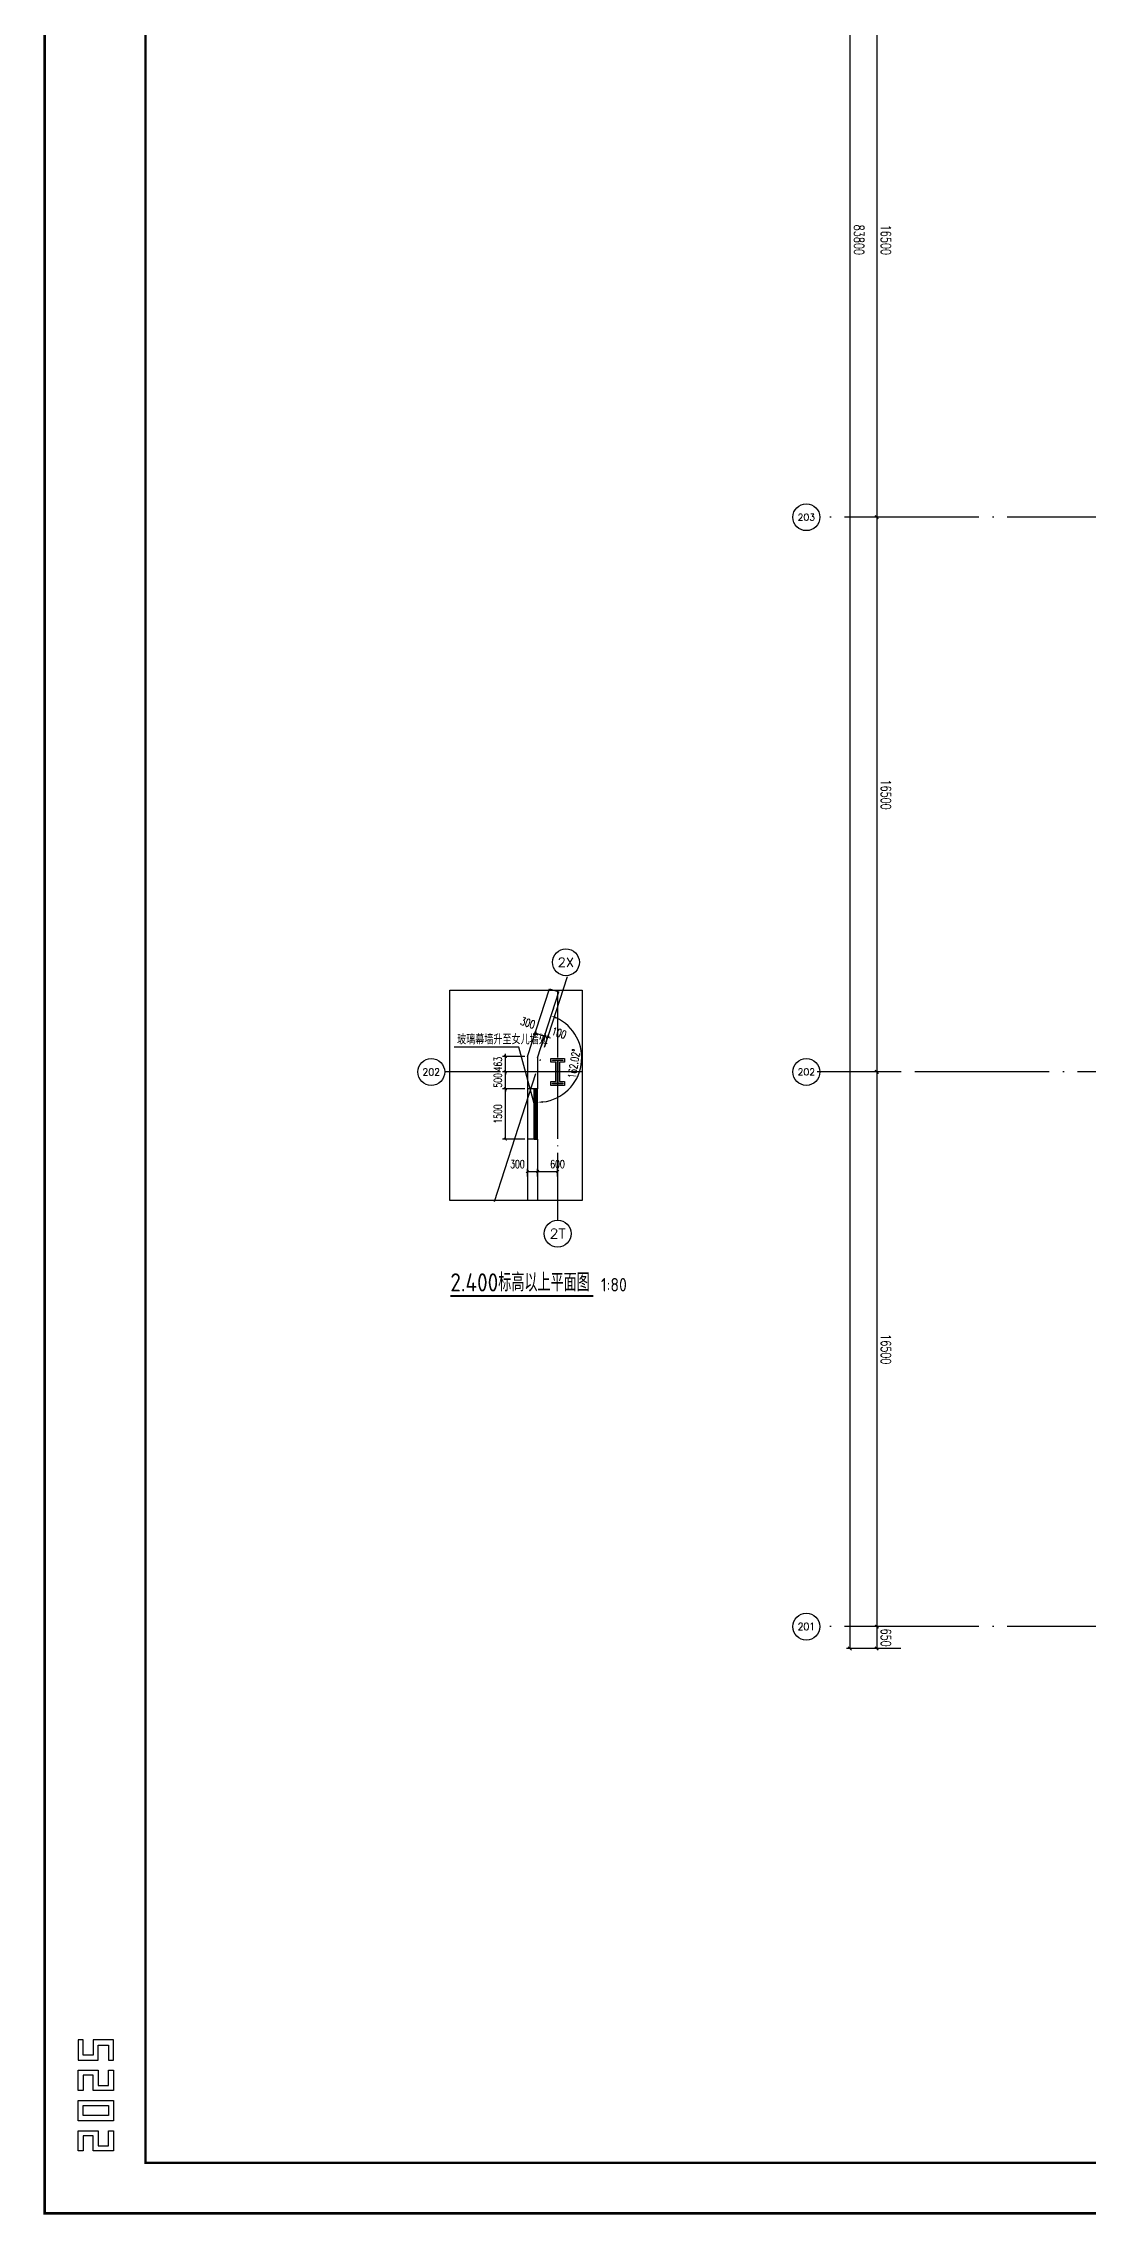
# Model space of a CAD drawing. Extents: x -1396510 to 1250330, y -1892470 to 1623980.
# Drawn here: x 463698 to 494761, y -816618 to -752037 of the extents above; entities that cross this region are included whole.
import ezdxf
from ezdxf.enums import TextEntityAlignment as Align

# ---------------------------------------------------------------- set-up
doc = ezdxf.new("R2010")
doc.units = 0
doc.header["$LTSCALE"] = 1000
doc.header["$MEASUREMENT"] = 0
doc.linetypes.add('DOTE', pattern=[2.42, 2, -0.2, 0.02, -0.2])
doc.layers.get('Defpoints').update_dxf_attribs({"color": 210})
for name, color, linetype in [('0-cxFrame', 155, 'Continuous'), ('A-AXIS-D', 1, 'Continuous'), ('A-AXIS-DOTE', 14, 'DOTE'), ('A-AXIS-DP', 126, 'Continuous'), ('A-AXIS-SYMB', 3, 'Continuous'), ('A-HATCH-2', 251, 'Continuous'), ('A-LIN-V', 9, 'Continuous'), ('A-WINDOW', 140, 'Continuous'), ('AS-COLN', 6, 'Continuous'), ('AS-WALL', 40, 'Continuous'), ('建-墙-幕', 4, 'Continuous')]:
    doc.layers.add(name, color=color, linetype=linetype)
doc.layers.add('0-cxText', color=131, linetype='Continuous', lineweight=25)
doc.layers.add('A-云线2', color=3, linetype='Continuous', plot=False)
doc.styles.add('_TCH_AXIS', font='COMPLEX', dxfattribs={"bigfont": 'GBCBIG'})
doc.styles.add('_TCH_DIM', font='SIMPLEX', dxfattribs={"bigfont": 'GBCBIG'})
doc.styles.add('_TCH_DIM_T3', font='SIMPLEX', dxfattribs={"width": 0.705882, "bigfont": 'GBCBIG'})
doc.styles.add('cx_tuming', font='simhei.ttf')
doc.styles.add('cx_tuqian1', font='')
doc.styles.get("Standard").update_dxf_attribs({"font": 'gbenor.shx', "bigfont": 'gbcbig.shx'})
doc.styles.add('黑体', font='simhei.ttf', dxfattribs={"height": 12})
doc.styles.get('cx_tuqian1').set_extended_font_data('SimSun')
doc.dimstyles.new('_TCH_ARCH&&100', dxfattribs={"dimtxt": 297.5, "dimasz": 100, "dimexe": 100, "dimexo": 100, "dimgap": 126.25, "dimtad": 1, "dimdec": 0, "dimzin": 0, "dimdsep": 46, "dimtxsty": '_TCH_DIM_T3', "dimblk": 'ARCHTICK', "dimcen": 0.09, "dimclrt": 7, "dimazin": 2, "dimtfac": 1, "dimtdec": 0, "dimtix": 1, "dimtmove": 2, "dimatfit": 3, "dimfxl": 0, "dimtolj": 1, "dimtzin": 0, "dimarcsym": 0})
doc.dimstyles.new('_TCH_ARCH&&80', dxfattribs={"dimtxt": 238, "dimasz": 80, "dimexe": 80, "dimexo": 80, "dimgap": 101, "dimtad": 1, "dimdec": 0, "dimzin": 0, "dimdsep": 46, "dimtxsty": '_TCH_DIM_T3', "dimblk": 'ARCHTICK', "dimcen": 0.09, "dimclrt": 7, "dimazin": 2, "dimtfac": 1, "dimtdec": 0, "dimtix": 1, "dimtmove": 2, "dimatfit": 3, "dimfxl": 0, "dimtolj": 1, "dimtzin": 0, "dimarcsym": 0})
doc.dimstyles.new('_TCH_ARROW&&80', dxfattribs={"dimtxt": 238, "dimasz": 160, "dimexe": 200, "dimexo": 240, "dimgap": 101, "dimtad": 1, "dimdec": 0, "dimzin": 0, "dimdsep": 46, "dimtxsty": '_TCH_DIM_T3', "dimcen": 0.09, "dimclrt": 7, "dimazin": 2, "dimtfac": 1, "dimtdec": 0, "dimtix": 1, "dimtmove": 2, "dimatfit": 3, "dimfxl": 0, "dimtolj": 1, "dimtzin": 0, "dimarcsym": 0})

# ---------------------------------------------------------------- blocks, each defined once
blk = doc.blocks.new('_ArchTick')
at = {"color": 0, "linetype": 'ByBlock', "const_width": 0.4}
blk.add_lwpolyline([(-0.5, -0.5), (0.5, 0.5)], dxfattribs=at)
blk = doc.blocks.new('*D544')
at = {"layer": 'A-AXIS-D', "color": 0, "lineweight": -2, "transparency": 16777216}
for p, q in [((-8606, -82500), (-9428, -82500)), ((-9328, -82500), (-9328, -83150)), ((-8606, -83150), (-9428, -83150))]:
    blk.add_line(p, q, dxfattribs=at)
at = {"layer": 'Defpoints', "color": 0, "transparency": 16777216}
for p in [(-8506, -82500), (-9328, -83150), (-8506, -83150)]:
    blk.add_point(p, dxfattribs=at)
at = {"layer": 'A-AXIS-D', "color": 0, "lineweight": -2, "transparency": 16777216, "xscale": 100, "yscale": 100, "zscale": 100}
for p, rotation in [((-9328, -82500), 90), ((-9328, -83150), 270)]:
    blk.add_blockref('_ArchTick', p, dxfattribs=dict(at, rotation=rotation))
at = {"layer": 'A-AXIS-D', "color": 7, "transparency": 16777216, "insert": (-9053, -82825), "char_height": 297.5, "attachment_point": 5, "rotation": 270, "style": '_TCH_DIM_T3'}
blk.add_mtext('\\A1;650', dxfattribs=at)
blk = doc.blocks.new('*D545')
at = {"layer": 'A-AXIS-D', "color": 0, "lineweight": -2, "transparency": 16777216}
for p, q in [((-8606, -66000), (-9428, -66000)), ((-9328, -66000), (-9328, -82500)), ((-8606, -82500), (-9428, -82500))]:
    blk.add_line(p, q, dxfattribs=at)
at = {"layer": 'Defpoints', "color": 0, "transparency": 16777216}
for p in [(-8506, -66000), (-9328, -82500), (-8506, -82500)]:
    blk.add_point(p, dxfattribs=at)
at = {"layer": 'A-AXIS-D', "color": 0, "lineweight": -2, "transparency": 16777216, "xscale": 100, "yscale": 100, "zscale": 100}
for p, rotation in [((-9328, -66000), 90), ((-9328, -82500), 270)]:
    blk.add_blockref('_ArchTick', p, dxfattribs=dict(at, rotation=rotation))
at = {"layer": 'A-AXIS-D', "color": 7, "transparency": 16777216, "insert": (-9053, -74250), "char_height": 297.5, "attachment_point": 5, "rotation": 270, "style": '_TCH_DIM_T3'}
blk.add_mtext('\\A1;16500', dxfattribs=at)
blk = doc.blocks.new('*D546')
at = {"layer": 'A-AXIS-D', "color": 0, "lineweight": -2, "transparency": 16777216}
for p, q in [((-8606, -49500), (-9428, -49500)), ((-9328, -49500), (-9328, -66000)), ((-8606, -66000), (-9428, -66000))]:
    blk.add_line(p, q, dxfattribs=at)
at = {"layer": 'Defpoints', "color": 0, "transparency": 16777216}
for p in [(-8506, -49500), (-9328, -66000), (-8506, -66000)]:
    blk.add_point(p, dxfattribs=at)
at = {"layer": 'A-AXIS-D', "color": 0, "lineweight": -2, "transparency": 16777216, "xscale": 100, "yscale": 100, "zscale": 100}
for p, rotation in [((-9328, -49500), 90), ((-9328, -66000), 270)]:
    blk.add_blockref('_ArchTick', p, dxfattribs=dict(at, rotation=rotation))
at = {"layer": 'A-AXIS-D', "color": 7, "transparency": 16777216, "insert": (-9053, -57750), "char_height": 297.5, "attachment_point": 5, "rotation": 270, "style": '_TCH_DIM_T3'}
blk.add_mtext('\\A1;16500', dxfattribs=at)
blk = doc.blocks.new('*D547')
at = {"layer": 'A-AXIS-D', "color": 0, "lineweight": -2, "transparency": 16777216}
for p, q in [((-8606, -33000), (-9428, -33000)), ((-9328, -33000), (-9328, -49500)), ((-8606, -49500), (-9428, -49500))]:
    blk.add_line(p, q, dxfattribs=at)
at = {"layer": 'Defpoints', "color": 0, "transparency": 16777216}
for p in [(-8506, -33000), (-9328, -49500), (-8506, -49500)]:
    blk.add_point(p, dxfattribs=at)
at = {"layer": 'A-AXIS-D', "color": 0, "lineweight": -2, "transparency": 16777216, "xscale": 100, "yscale": 100, "zscale": 100}
for p, rotation in [((-9328, -33000), 90), ((-9328, -49500), 270)]:
    blk.add_blockref('_ArchTick', p, dxfattribs=dict(at, rotation=rotation))
at = {"layer": 'A-AXIS-D', "color": 7, "transparency": 16777216, "insert": (-9053, -41250), "char_height": 297.5, "attachment_point": 5, "rotation": 270, "style": '_TCH_DIM_T3'}
blk.add_mtext('\\A1;16500', dxfattribs=at)
blk = doc.blocks.new('nt66')
at = {"layer": 'A-HATCH-2', "color": 8}
blk.add_lwpolyline([(-195840, 766870), (-195440, 766870), (-195440, 766758), (-195586, 766758), (-195586, 766182), (-195440, 766182), (-195440, 766070), (-195840, 766070), (-195840, 766182), (-195694, 766182), (-195694, 766758), (-195840, 766758)], close=True, dxfattribs=at)
at = {"layer": 'AS-COLN'}
blk.add_lwpolyline([(-195790, 766820), (-195490, 766820), (-195490, 766808), (-195636, 766808), (-195636, 766132), (-195490, 766132), (-195490, 766120), (-195790, 766120), (-195790, 766132), (-195644, 766132), (-195644, 766808), (-195790, 766808)], close=True, dxfattribs=at)
blk = doc.blocks.new('33333')
blk.add_blockref('nt66', (-108334, -109900))
blk = doc.blocks.new('*D5787')
at = {"layer": 'A-AXIS-D', "color": 0, "lineweight": -2, "transparency": 16777216}
for p, q in [((-8706, 650), (-10228, 650)), ((-10128, 650), (-10128, -83150)), ((-8706, -83150), (-10228, -83150))]:
    blk.add_line(p, q, dxfattribs=at)
at = {"layer": 'Defpoints', "color": 0, "transparency": 16777216}
for p in [(-8606, 650), (-10128, -83150), (-8606, -83150)]:
    blk.add_point(p, dxfattribs=at)
at = {"layer": 'A-AXIS-D', "color": 0, "lineweight": -2, "transparency": 16777216, "xscale": 100, "yscale": 100, "zscale": 100}
for p, rotation in [((-10128, 650), 90), ((-10128, -83150), 270)]:
    blk.add_blockref('_ArchTick', p, dxfattribs=dict(at, rotation=rotation))
at = {"layer": 'A-AXIS-D', "color": 7, "transparency": 16777216, "insert": (-9853, -41250), "char_height": 297.5, "attachment_point": 5, "rotation": 270, "style": '_TCH_DIM_T3'}
blk.add_mtext('\\A1;83800', dxfattribs=at)
blk = doc.blocks.new('*D5788')
at = {"layer": 'A-AXIS-DP', "color": 0, "lineweight": -2, "transparency": 16777216}
for p, q in [((-19800, -66500), (-20456, -66500)), ((-20376, -68000), (-20376, -66500)), ((-19800, -68000), (-20456, -68000))]:
    blk.add_line(p, q, dxfattribs=at)
at = {"layer": 'Defpoints', "color": 0, "transparency": 16777216}
for p in [(-20376, -66500), (-19720, -66500), (-19720, -68000)]:
    blk.add_point(p, dxfattribs=at)
at = {"layer": 'A-AXIS-DP', "color": 0, "lineweight": -2, "transparency": 16777216, "xscale": 80, "yscale": 80, "zscale": 80}
for p, rotation in [((-20376, -66500), 90), ((-20376, -68000), 270)]:
    blk.add_blockref('_ArchTick', p, dxfattribs=dict(at, rotation=rotation))
at = {"layer": 'A-AXIS-DP', "color": 7, "transparency": 16777216, "insert": (-20596, -67250), "char_height": 238, "attachment_point": 5, "rotation": 90, "style": '_TCH_DIM_T3'}
blk.add_mtext('\\A1;1500', dxfattribs=at)
blk = doc.blocks.new('*D5789')
at = {"layer": 'A-AXIS-DP', "color": 0, "lineweight": -2, "transparency": 16777216}
for p, q in [((-19800, -66000), (-20456, -66000)), ((-19800, -66500), (-20456, -66500)), ((-20376, -66000), (-20376, -65920)), ((-20376, -66500), (-20376, -66000)), ((-20376, -66500), (-20376, -66580))]:
    blk.add_line(p, q, dxfattribs=at)
at = {"layer": 'Defpoints', "color": 0, "transparency": 16777216}
for p in [(-20376, -66000), (-19720, -66000), (-19720, -66500)]:
    blk.add_point(p, dxfattribs=at)
at = {"layer": 'A-AXIS-DP', "color": 0, "lineweight": -2, "transparency": 16777216, "xscale": 80, "yscale": 80, "zscale": 80}
for p, rotation in [((-20376, -66000), 270), ((-20376, -66500), 90)]:
    blk.add_blockref('_ArchTick', p, dxfattribs=dict(at, rotation=rotation))
at = {"layer": 'A-AXIS-DP', "color": 7, "transparency": 16777216, "insert": (-20596, -66250), "char_height": 238, "attachment_point": 5, "rotation": 90, "style": '_TCH_DIM_T3'}
blk.add_mtext('\\A1;500', dxfattribs=at)
blk = doc.blocks.new('*D5790')
at = {"layer": 'A-AXIS-DP', "color": 0, "lineweight": -2, "transparency": 16777216}
for p, q in [((-19800, -66500), (-20456, -66500)), ((-20376, -68000), (-20376, -66500)), ((-19800, -68000), (-20456, -68000))]:
    blk.add_line(p, q, dxfattribs=at)
at = {"layer": 'Defpoints', "color": 0, "transparency": 16777216}
for p in [(-20376, -66500), (-19720, -66500), (-19720, -68000)]:
    blk.add_point(p, dxfattribs=at)
at = {"layer": 'A-AXIS-DP', "color": 0, "lineweight": -2, "transparency": 16777216, "xscale": 80, "yscale": 80, "zscale": 80}
for p, rotation in [((-20376, -66500), 90), ((-20376, -68000), 270)]:
    blk.add_blockref('_ArchTick', p, dxfattribs=dict(at, rotation=rotation))
at = {"layer": 'A-AXIS-DP', "color": 7, "transparency": 16777216, "insert": (-20596, -67250), "char_height": 238, "attachment_point": 5, "rotation": 90, "style": '_TCH_DIM_T3'}
blk.add_mtext('\\A1;1500', dxfattribs=at)
blk = doc.blocks.new('*D5791')
at = {"layer": 'A-AXIS-DP', "color": 0, "lineweight": -2, "transparency": 16777216}
for p, q in [((-19800, -66000), (-20456, -66000)), ((-19800, -66500), (-20456, -66500)), ((-20376, -66000), (-20376, -65920)), ((-20376, -66500), (-20376, -66000)), ((-20376, -66500), (-20376, -66580))]:
    blk.add_line(p, q, dxfattribs=at)
at = {"layer": 'Defpoints', "color": 0, "transparency": 16777216}
for p in [(-20376, -66000), (-19720, -66000), (-19720, -66500)]:
    blk.add_point(p, dxfattribs=at)
at = {"layer": 'A-AXIS-DP', "color": 0, "lineweight": -2, "transparency": 16777216, "xscale": 80, "yscale": 80, "zscale": 80}
for p, rotation in [((-20376, -66000), 270), ((-20376, -66500), 90)]:
    blk.add_blockref('_ArchTick', p, dxfattribs=dict(at, rotation=rotation))
at = {"layer": 'A-AXIS-DP', "color": 7, "transparency": 16777216, "insert": (-20596, -66250), "char_height": 238, "attachment_point": 5, "rotation": 90, "style": '_TCH_DIM_T3'}
blk.add_mtext('\\A1;500', dxfattribs=at)
blk = doc.blocks.new('*D5792')
at = {"layer": 'A-AXIS-DP', "color": 0, "lineweight": -2, "transparency": 16777216}
for p, q in [((-19800, -65537), (-20456, -65537)), ((-20376, -65537), (-20376, -65457)), ((-20376, -66000), (-20376, -65537)), ((-19800, -66000), (-20456, -66000)), ((-20376, -66000), (-20376, -66080))]:
    blk.add_line(p, q, dxfattribs=at)
at = {"layer": 'Defpoints', "color": 0, "transparency": 16777216}
for p in [(-20376, -65537), (-19720, -65537), (-19720, -66000)]:
    blk.add_point(p, dxfattribs=at)
at = {"layer": 'A-AXIS-DP', "color": 0, "lineweight": -2, "transparency": 16777216, "xscale": 80, "yscale": 80, "zscale": 80}
for p, rotation in [((-20376, -65537), 270), ((-20376, -66000), 90)]:
    blk.add_blockref('_ArchTick', p, dxfattribs=dict(at, rotation=rotation))
at = {"layer": 'A-AXIS-DP', "color": 7, "transparency": 16777216, "insert": (-20596, -65768), "char_height": 238, "attachment_point": 5, "rotation": 90, "style": '_TCH_DIM_T3'}
blk.add_mtext('\\A1;463', dxfattribs=at)
blk = doc.blocks.new('*D5793')
at = {"layer": 'A-AXIS-DP', "color": 0, "lineweight": -2, "transparency": 16777216}
for p, q in [((-19720, -69110), (-19720, -68880)), ((-19720, -68960), (-19420, -68960)), ((-19420, -69110), (-19420, -68880))]:
    blk.add_line(p, q, dxfattribs=at)
at = {"layer": 'Defpoints', "color": 0, "transparency": 16777216}
for p in [(-19420, -68960), (-19720, -69190), (-19420, -69190)]:
    blk.add_point(p, dxfattribs=at)
at = {"layer": 'A-AXIS-DP', "color": 0, "lineweight": -2, "transparency": 16777216, "xscale": 80, "yscale": 80, "zscale": 80, "rotation": 180}
blk.add_blockref('_ArchTick', (-19720, -68960), dxfattribs=at)
at = {"layer": 'A-AXIS-DP', "color": 0, "lineweight": -2, "transparency": 16777216, "xscale": 80, "yscale": 80, "zscale": 80}
blk.add_blockref('_ArchTick', (-19420, -68960), dxfattribs=at)
at = {"layer": 'A-AXIS-DP', "color": 7, "transparency": 16777216, "insert": (-20016, -68740), "char_height": 238, "attachment_point": 5, "style": '_TCH_DIM_T3'}
blk.add_mtext('\\A1;300', dxfattribs=at)
blk = doc.blocks.new('*D5794')
at = {"layer": 'A-AXIS-DP', "color": 0, "lineweight": -2, "transparency": 16777216}
for p, q in [((-19420, -69110), (-19420, -68880)), ((-19420, -68960), (-18820, -68960)), ((-18820, -69110), (-18820, -68880))]:
    blk.add_line(p, q, dxfattribs=at)
at = {"layer": 'Defpoints', "color": 0, "transparency": 16777216}
for p in [(-18820, -68960), (-19420, -69190), (-18820, -69190)]:
    blk.add_point(p, dxfattribs=at)
at = {"layer": 'A-AXIS-DP', "color": 0, "lineweight": -2, "transparency": 16777216, "xscale": 80, "yscale": 80, "zscale": 80, "rotation": 180}
blk.add_blockref('_ArchTick', (-19420, -68960), dxfattribs=at)
at = {"layer": 'A-AXIS-DP', "color": 0, "lineweight": -2, "transparency": 16777216, "xscale": 80, "yscale": 80, "zscale": 80}
blk.add_blockref('_ArchTick', (-18820, -68960), dxfattribs=at)
at = {"layer": 'A-AXIS-DP', "color": 7, "transparency": 16777216, "insert": (-18824, -68740), "char_height": 238, "attachment_point": 5, "style": '_TCH_DIM_T3'}
blk.add_mtext('\\A1;600', dxfattribs=at)
blk = doc.blocks.new('*D5795')
at = {"layer": 'A-AXIS-DP', "color": 0, "lineweight": -2, "transparency": 16777216}
for p, q in [((-19590, -65137), (-19469, -64764)), ((-19494, -64840), (-19208, -64932)), ((-19305, -65229), (-19184, -64856))]:
    blk.add_line(p, q, dxfattribs=at)
at = {"layer": 'Defpoints', "color": 0, "transparency": 16777216}
for p in [(-19615, -65213), (-19208, -64932), (-19330, -65305)]:
    blk.add_point(p, dxfattribs=at)
at = {"layer": 'A-AXIS-DP', "color": 0, "lineweight": -2, "transparency": 16777216, "xscale": 80, "yscale": 80, "zscale": 80}
for p, rotation in [((-19494, -64840), 162.0237134178123), ((-19208, -64932), 342.0237134178123)]:
    blk.add_blockref('_ArchTick', p, dxfattribs=dict(at, rotation=rotation))
at = {"layer": 'A-AXIS-DP', "color": 7, "transparency": 16777216, "insert": (-19708, -64539), "char_height": 238, "attachment_point": 5, "rotation": 342.02371, "style": '_TCH_DIM_T3'}
blk.add_mtext('\\A1;300', dxfattribs=at)
blk = doc.blocks.new('*D5796')
at = {"layer": 'A-AXIS-DP', "color": 0, "lineweight": -2, "transparency": 16777216}
for p, q in [((-19305, -65229), (-19184, -64856)), ((-19208, -64932), (-19285, -64908)), ((-19210, -65260), (-19089, -64887)), ((-19208, -64932), (-19113, -64963)), ((-19113, -64963), (-19037, -64988))]:
    blk.add_line(p, q, dxfattribs=at)
at = {"layer": 'Defpoints', "color": 0, "transparency": 16777216}
for p in [(-19113, -64963), (-19330, -65305), (-19234, -65336)]:
    blk.add_point(p, dxfattribs=at)
at = {"layer": 'A-AXIS-DP', "color": 0, "lineweight": -2, "transparency": 16777216, "xscale": 80, "yscale": 80, "zscale": 80}
for p, rotation in [((-19208, -64932), 342.0237134178125), ((-19113, -64963), 162.0237134178125)]:
    blk.add_blockref('_ArchTick', p, dxfattribs=dict(at, rotation=rotation))
at = {"layer": 'A-AXIS-DP', "color": 7, "transparency": 16777216, "insert": (-18779, -64840), "char_height": 238, "attachment_point": 5, "rotation": 342.02371, "style": '_TCH_DIM_T3'}
blk.add_mtext('\\A1;100', dxfattribs=at)
blk = doc.blocks.new('*D5797')
at = {"layer": 'A-AXIS-DP', "color": 0, "lineweight": -2, "transparency": 16777216}
for p, q in [((-18939, -64102), (-18951, -64140)), ((-19420, -67142), (-19420, -67102))]:
    blk.add_line(p, q, dxfattribs=at)
blk.add_arc((-19420, -65584), 1318, 276.95934, 65.06437, dxfattribs=at)
at = {"layer": 'A-AXIS-DP', "color": 0, "transparency": 16777216}
for points in [[(-18874, -64414), (-18855, -64364), (-19013, -64330)], [(-19259, -66919), (-19262, -66866), (-19420, -66902)]]:
    blk.add_solid(points, dxfattribs=at)
at = {"layer": 'Defpoints', "color": 0, "transparency": 16777216}
for p in [(-19013, -64330), (-19420, -65584), (-18354, -66359), (-19420, -66902)]:
    blk.add_point(p, dxfattribs=at)
at = {"layer": 'A-AXIS-DP', "color": 7, "transparency": 16777216, "insert": (-18335, -65756), "char_height": 238, "attachment_point": 5, "rotation": 81.01186, "style": '_TCH_DIM_T3'}
blk.add_mtext('\\A1;162.02°', dxfattribs=at)
blk = doc.blocks.new('TK22.A0+1 L(Dragon)')
at = {"layer": '0-cxFrame', "color": 7, "const_width": 0.5}
blk.add_lwpolyline([(0, 0), (-1485, 0), (-1485, 841), (0, 841)], close=True, dxfattribs=at)
at = {"layer": '0-cxFrame', "const_width": 0.5}
blk.add_lwpolyline([(-80, 10), (-1465, 10), (-1465, 831), (-80, 831)], close=True, dxfattribs=at)
at = {"layer": 'Defpoints', "color": 2}
for points in [[(-1477.37, 34.37), (-1478.37, 34.37), (-1478.37, 30.37), (-1474.37, 30.37), (-1474.37, 33.37), (-1472.37, 33.37), (-1472.37, 30.37), (-1471.37, 30.37), (-1471.37, 34.37), (-1475.37, 34.37), (-1475.37, 31.37), (-1477.37, 31.37), (-1477.37, 34.37)], [(-1477.37, 24.37), (-1478.37, 24.37), (-1478.37, 28.37), (-1474.37, 28.37), (-1474.37, 25.37), (-1472.37, 25.37), (-1472.37, 28.37), (-1471.37, 28.37), (-1471.37, 24.37), (-1475.37, 24.37), (-1475.37, 27.37), (-1477.37, 27.37), (-1477.37, 24.37)], [(-1477.37, 12.37), (-1478.37, 12.37), (-1478.37, 16.37), (-1474.37, 16.37), (-1474.37, 13.37), (-1472.37, 13.37), (-1472.37, 16.37), (-1471.37, 16.37), (-1471.37, 12.37), (-1475.37, 12.37), (-1475.37, 15.37), (-1477.37, 15.37), (-1477.37, 12.37)]]:
    blk.add_lwpolyline(points, dxfattribs=at)
for points in [[(-1478.37, 18.37), (-1478.37, 22.37), (-1471.37, 22.37), (-1471.37, 18.37)], [(-1477.37, 19.37), (-1477.37, 21.37), (-1472.37, 21.37), (-1472.37, 19.37)]]:
    blk.add_lwpolyline(points, close=True, dxfattribs=at)
at = {"style": '黑体', "flags": 4}
blk.add_attdef('图幅', text='', height=3.3, dxfattribs=at).set_placement((-40, 3), align=Align.RIGHT)
at = {"layer": '0-cxText', "flags": 4}
for tag, height, style, p in [('建设单位', 3.5, 'cx_tuming', (-45, 240)), ('项目名称', 3.5, 'cx_tuming', (-45, 210)), ('子项名称', 3.5, 'cx_tuming', (-45, 180)), ('工程编号', 3.3, 'cx_tuqian1', (-35, 165)), ('图名1', 3.5, 'cx_tuming', (-45, 87)), ('图名2', 3.5, 'cx_tuming', (-45, 79)), ('图名3', 3.5, 'cx_tuming', (-45, 71)), ('出图日期', 3.3, 'cx_tuqian1', (-39, 60)), ('专业', 3.3, 'cx_tuqian1', (-55, 52)), ('图号', 3.3, 'cx_tuqian1', (-55, 44)), ('版次', 3.3, 'cx_tuqian1', (-20, 44))]:
    blk.add_attdef(tag, text='', height=height, dxfattribs=dict(at, style=style)).set_placement(p, align=Align.MIDDLE)
at = {"layer": 'Defpoints', "color": 6, "flags": 4}
for tag, height, style, p in [('tufu', 3.3, '黑体', (-12, 12)), ('dwfname', 4, 'cx_tuqian1', (-80, 3))]:
    blk.add_attdef(tag, text='', height=height, dxfattribs=dict(at, style=style)).set_placement(p, align=Align.RIGHT)
blk = doc.blocks.new('世赫2#厂房一层0821')
at = {"layer": 'A-AXIS-D'}
for centre in [(-11421.2, -49498.9), (-18574.1, -62737.8), (-22580.1, -66000), (-11421.2, -65998.9), (-18820, -70810), (-11421.2, -82498.9)]:
    blk.add_circle(centre, 400, dxfattribs=at)
at = {"layer": 'A-AXIS-DOTE', "color": 8, "ltscale": 2}
for p, q in [((163114.2, -49500), (-11095.8, -49500)), ((165204.2, -66000), (-11095.8, -66000)), ((163114.2, -82500), (-11095.8, -82500))]:
    blk.add_line(p, q, dxfattribs=at)
at = {"layer": 'A-AXIS-DOTE', "color": 8}
for p, q in [((-18820, -63570), (-18820, -70410)), ((-18100.1, -66000), (-22180.1, -66000))]:
    blk.add_line(p, q, dxfattribs=at)
at = {"layer": 'A-AXIS-DOTE', "color": 8, "ltscale": 2}
blk.add_lwpolyline([(-20699.2, -69850.9), (-18530.1, -63165.4)], dxfattribs=at)
at = {"layer": 'A-AXIS-DP', "const_width": 56}
blk.add_lwpolyline([(-22012.8, -72665.8), (-17756.4, -72665.8)], dxfattribs=at)
at = {"layer": 'A-AXIS-SYMB'}
for p, q in [((-19975.8, -65260), (-21895.8, -65260)), ((-19975.8, -65260), (-21895.8, -65260)), ((-19486.7, -67050), (-19975.8, -65260)), ((-19486.7, -67050), (-19975.8, -65260))]:
    blk.add_line(p, q, dxfattribs=at)
blk.add_lwpolyline([(-22025.8, -63570), (-18085.8, -63570), (-18085.8, -69820), (-22025.8, -69820)], close=True, dxfattribs=at)
at = {"layer": 'A-AXIS-SYMB', "const_width": 32}
blk.add_lwpolyline([(-19482.4, -67065.4, 1), (-19490.9, -67034.6, 1)], format="xyb", close=True, dxfattribs=at)
blk.add_lwpolyline([(-19482.4, -67065.4, 1), (-19490.9, -67034.6, 1)], format="xyb", close=True, dxfattribs=at)
at = {"layer": 'A-LIN-V'}
blk.add_line((-19720, -66500), (-19720, -68000), dxfattribs=at)
at = {"layer": 'AS-WALL'}
for p, q in [((-19720, -65536.7), (-19066.8, -63523.7)), ((-19420, -65584.2), (-18781.5, -63616.3)), ((-19066.8, -63523.7), (-18781.5, -63616.3)), ((-19720, -65536.7), (-19720, -66500)), ((-19420, -65584.2), (-19420, -66500)), ((-19420, -66500), (-19720, -66500)), ((-19720, -68000), (-19720, -69820)), ((-19420, -68000), (-19720, -68000)), ((-19420, -68000), (-19420, -69820)), ((-19420, -69820), (-19720, -69820))]:
    blk.add_line(p, q, dxfattribs=at)
at = {"layer": '建-墙-幕'}
for p, q in [((-19520, -68000), (-19520, -66500)), ((-19520, -66500), (-19420, -66500)), ((-19486.7, -68000), (-19486.7, -66500)), ((-19453.3, -68000), (-19453.3, -66500)), ((-19420, -68000), (-19420, -66500)), ((-19520, -68000), (-19420, -68000))]:
    blk.add_line(p, q, dxfattribs=at)
at = {"layer": 'A-WINDOW'}
blk.add_blockref('33333', (285154.2, -722570), dxfattribs=at)
at = {"layer": 'A-AXIS-D', "color": 7, "style": '_TCH_AXIS'}
for s, height, p, p2 in [('203', 202.97, (-11682.2, -49600.4), (-11160.2, -49600.4)), ('2X', 270.86, (-18819.2, -62873.2), (-18329, -62873.2)), ('202', 202.97, (-22841.1, -66101.5), (-22319.2, -66101.5)), ('202', 202.97, (-11682.2, -66100.4), (-11160.2, -66100.4)), ('2T', 288.12, (-19060.1, -70954.1), (-18579.9, -70954.1)), ('201', 220.59, (-11678.6, -82609.2), (-11163.8, -82609.2))]:
    blk.add_text(s, height=height, dxfattribs=at).set_placement(p, p2, align=Align.FIT)
at = {"layer": 'A-AXIS-DP', "color": 7}
for s, height, p in [('2.400标高以上平面图', 540.142, (-22012.8, -72530)), ('1:80', 400, (-17532.4, -72530))]:
    blk.add_text(s, height=height, dxfattribs=at).set_placement(p)
at = {"layer": 'A-AXIS-SYMB', "color": 7, "style": '_TCH_DIM'}
blk.add_text('玻璃幕墙升至女儿墙处', height=270.07, dxfattribs=at).set_placement((-21811.8, -65176))
blk.add_text('玻璃幕墙升至女儿墙处', height=270.07, dxfattribs=at).set_placement((-21811.8, -65176))
at = {"layer": 'A-AXIS-D'}
dim = blk.add_linear_dim(base=(-10128.4, -83150), p1=(-8606.2, 650), p2=(-8606.2, -83150), angle=270, dimstyle='_TCH_ARCH&&100', dxfattribs=at)
dim.commit()
dim.dimension.update_dxf_attribs({"geometry": '*D5787', "text_midpoint": (-9853.4, -41250), "dimtype": 161, "text_rotation": 270})
for base, p1, p2, picture, middle in [((-9328.4, -49500), (-8506.2, -33000), (-8506.2, -49500), '*D547', (-9053.4, -41250)), ((-9328.4, -66000), (-8506.2, -49500), (-8506.2, -66000), '*D546', (-9053.4, -57750)), ((-9328.4, -82500), (-8506.2, -66000), (-8506.2, -82500), '*D545', (-9053.4, -74250)), ((-9328.4, -83150), (-8506.2, -82500), (-8506.2, -83150), '*D544', (-9053.4, -82825))]:
    dim = blk.add_linear_dim(base=base, p1=p1, p2=p2, angle=270, dimstyle='_TCH_ARCH&&100', override={"dimgap": 0}, dxfattribs=at)
    dim.commit()
    dim.dimension.update_dxf_attribs({"geometry": picture, "text_midpoint": middle, "dimtype": 129, "text_rotation": 270})
at = {"layer": 'A-AXIS-DP'}
for base, p1, p2, angle, picture, middle in [((-19208.5, -64932.3), (-19614.9, -65212.7), (-19329.5, -65305.3), 342.023713, '*D5795', (-19707.5, -64539.1)), ((-19113.4, -64963.2), (-19329.5, -65305.3), (-19234.4, -65336.2), 342.023713, '*D5796', (-18779.1, -64840.3)), ((-19420, -68960), (-19720, -69190), (-19420, -69190), 0, '*D5793', (-20016, -68740)), ((-18820, -68960), (-19420, -69190), (-18820, -69190), 0, '*D5794', (-18824, -68740))]:
    dim = blk.add_linear_dim(base=base, p1=p1, p2=p2, angle=angle, dimstyle='_TCH_ARCH&&80', dxfattribs=at)
    dim.commit()
    dim.dimension.update_dxf_attribs({"geometry": picture, "text_midpoint": middle, "dimtype": 161})
dim = blk.add_angular_dim_3p(base=(-18353.5, -66358.8), center=(-19420, -65584.2), p1=(-19420, -66902.3), p2=(-19013.2, -64330.4), dimstyle='_TCH_ARROW&&80', dxfattribs=at)
dim.commit()
dim.dimension.update_dxf_attribs({"geometry": '*D5797', "text_midpoint": (-18335.4, -65755.7)})
for p1, p2, picture, middle in [((-19720, -66000), (-19720, -65536.7), '*D5792', (-20595.8, -65768.4)), ((-19720, -66500), (-19720, -66000), '*D5789', (-20595.8, -66250)), ((-19720, -66500), (-19720, -66000), '*D5791', (-20595.8, -66250)), ((-19720, -68000), (-19720, -66500), '*D5788', (-20595.8, -67250)), ((-19720, -68000), (-19720, -66500), '*D5790', (-20595.8, -67250))]:
    dim = blk.add_aligned_dim(p1=p1, p2=p2, distance=655.8, dimstyle='_TCH_ARCH&&80', dxfattribs=at)
    dim.commit()
    dim.dimension.update_dxf_attribs({"geometry": picture, "text_midpoint": middle})

msp = doc.modelspace()

# ---------------------------------------------------------------- block references
at = {"layer": '0-cxFrame', "xscale": 150, "yscale": 150, "zscale": 150}
msp.add_blockref('TK22.A0+1 L(Dragon)', (686485, -816580), dxfattribs=at)
at = {"layer": 'A-云线2'}
msp.add_blockref('世赫2#厂房一层0821', (497815.8, -716630), dxfattribs=at)

doc.saveas('drawing.dxf')
